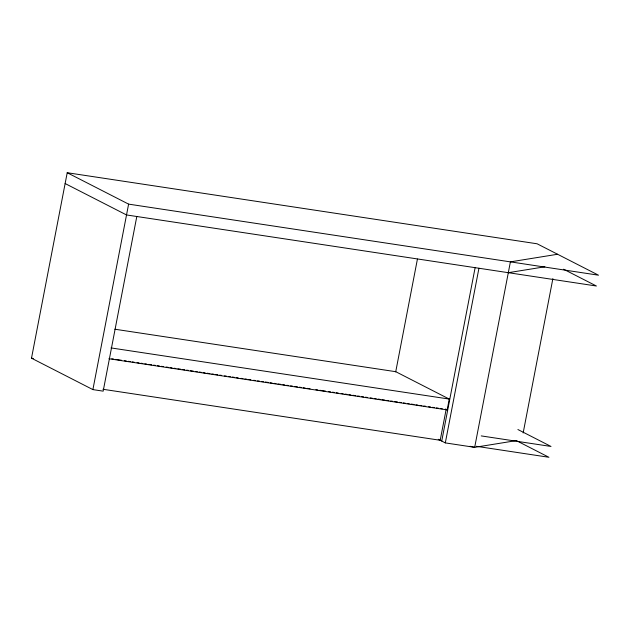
<?xml version="1.0" encoding="UTF-8"?>
<svg xmlns="http://www.w3.org/2000/svg" width="630" height="630" viewBox="0 0 630 630"><rect width="100%" height="100%" fill="white"/><g stroke="black" fill="none" stroke-linecap="round" stroke-linejoin="round"><path stroke-width="0.94" d="M136.804 216.507L103.17 391.151L92.893 389.6L31.5 358.194L67.213 172.722L537.106 243.786L598.5 275.192L128.607 204.128L67.213 172.722M92.893 389.6L128.607 204.128M395.695 371.936L417.438 259.04M446.15 409.366L440.197 440.276L102.918 389.269M108.919 358.738L447.174 409.894L449.253 399.073L395.742 371.692L114.833 329.214M441.732 441.063L475.177 267.38M516.08 440.653L474.681 447.339L445.315 442.898L478.942 268.246M523.16 432.967L552.888 278.586M557.574 254.26L510.394 261.867L474.681 447.339L469.964 446.276M508.315 272.688L544.895 266.789M111.006 347.918L449.253 399.073M111.786 358.801L113.731 359.092M115.668 359.391L121.503 360.273M124.417 360.714L126.362 361.006M128.307 361.297L130.252 361.596M132.198 361.888L134.143 362.179M137.056 362.62L139.002 362.919M140.947 363.211L142.884 363.502M144.829 363.801L146.774 364.093M148.719 364.384L151.633 364.825M153.578 365.124L155.523 365.416M157.469 365.707L159.414 366.006M161.359 366.298L163.296 366.589M166.218 367.03L168.163 367.329M170.1 367.621L172.045 367.912M173.99 368.211L175.935 368.503M177.88 368.794L180.794 369.235M182.739 369.534L184.685 369.826M186.63 370.117L188.567 370.416M190.512 370.708L193.434 371.149M195.371 371.44L197.316 371.739M199.261 372.031L201.206 372.322M203.151 372.621L205.096 372.913M207.042 373.204L209.955 373.645M211.9 373.944L213.846 374.236M215.783 374.527L217.728 374.826M219.673 375.118L221.618 375.409M224.532 375.85L226.477 376.149M228.422 376.441L230.367 376.732M232.312 377.031L234.258 377.323M236.195 377.614L238.14 377.913M241.062 378.354L242.999 378.646M244.944 378.937L246.889 379.236M248.834 379.528L250.779 379.819M253.693 380.26L255.638 380.559M257.583 380.851L259.529 381.142M261.474 381.441L263.411 381.733M265.356 382.024L268.278 382.465M270.215 382.764L272.16 383.056M274.105 383.347L276.05 383.646M277.995 383.938L280.909 384.379M282.854 384.67L284.799 384.969M286.745 385.261L288.69 385.552M290.627 385.851L292.572 386.143M294.517 386.434L297.431 386.875M299.376 387.174L301.321 387.466M303.266 387.757L305.211 388.056M307.156 388.348L310.07 388.789M315.898 389.671L317.843 389.962M319.788 390.261L325.623 391.143M328.537 391.584L330.482 391.876M332.427 392.167L334.373 392.466M336.31 392.758L338.255 393.049M341.176 393.49L343.114 393.789M345.059 394.081L347.004 394.372M348.949 394.671L350.894 394.963M352.839 395.254L355.753 395.695M357.698 395.994L359.643 396.286M361.589 396.577L363.526 396.876M365.471 397.168L367.416 397.459M370.33 397.9L372.275 398.199M374.22 398.491L376.165 398.782M378.11 399.081L380.055 399.373M382 399.664L384.914 400.105M386.859 400.404L388.805 400.696M390.742 400.987L392.687 401.286M394.632 401.578L397.546 402.019M399.491 402.31L401.436 402.609M403.381 402.901L405.326 403.192M407.271 403.491L409.209 403.783M411.154 404.074L414.075 404.515M416.013 404.814L417.958 405.106M419.903 405.397L421.848 405.696M423.793 405.988L425.738 406.279M428.652 406.72L430.597 407.019M432.542 407.311L434.487 407.602M436.425 407.901L438.37 408.193M440.315 408.484L442.26 408.783M31.5 358.194L33.366 358.47M481.226 435.905L551.006 446.457L517.899 429.518M476.241 446.284L548.927 457.278L516.687 440.779M563.559 269.207L596.413 286.012L126.528 214.948L65.134 183.543M445.441 409.012L447.174 409.894M438.244 439.283L445.315 442.898"/></g></svg>
